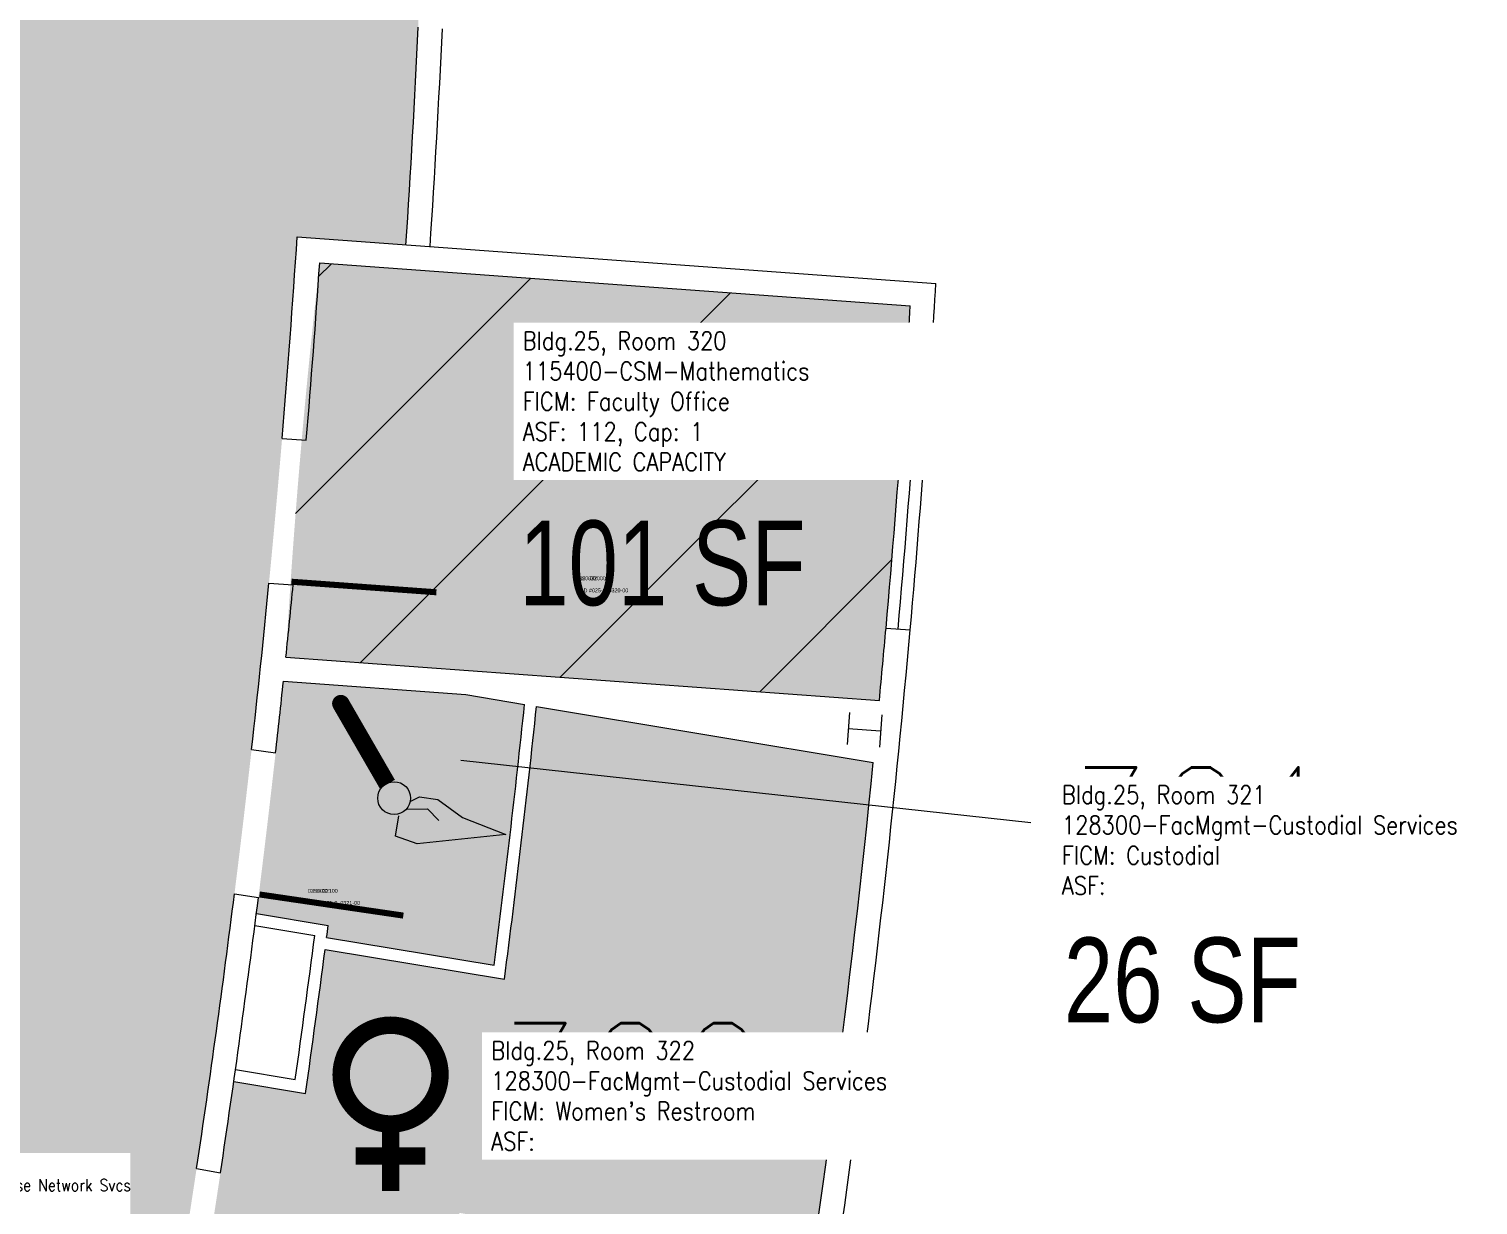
# Model space of a CAD drawing. Header units: inches. Extents: x -325 to 762, y 0 to 3497.
# Drawn here: x 403.5 to 762.3, y 1411.9 to 1703.2 of the extents above; entities that cross this region are included whole.
import ezdxf
from ezdxf.enums import TextEntityAlignment as Align

# ---------------------------------------------------------------- set-up
doc = ezdxf.new("R2010")
doc.units = ezdxf.units.IN
doc.header["$LTSCALE"] = 10
doc.header["$MEASUREMENT"] = 0
doc.layers.get('0').update_dxf_attribs({"linetype": 'CONTINUOUS'})
for name, color, linetype in [('A-COLS', 5, 'CONTINUOUS'), ('A-DOOR', 2, 'CONTINUOUS'), ('A-GLAZ', 1, 'CONTINUOUS'), ('A-GLAZ-SILL', 2, 'CONTINUOUS'), ('A-IDEN-CNUM', 7, 'CONTINUOUS'), ('A-IDEN-ICON', 4, 'CONTINUOUS'), ('A-IDEN-RNUM', 7, 'CONTINUOUS'), ('A-IDEN-SNUM', 4, 'CONTINUOUS'), ('A-IDEN-VNUM', 4, 'CONTINUOUS'), ('A-WALL', 5, 'CONTINUOUS'), ('AREA-TEXT', 3, 'CONTINUOUS'), ('Rooms-Capacity', 4, 'CONTINUOUS'), ('Rooms-Category-Color', 7, 'CONTINUOUS'), ('Rooms-College-Color', 7, 'CONTINUOUS'), ('Rooms-Department-Color', 7, 'CONTINUOUS'), ('Rooms-Division-Color', 7, 'CONTINUOUS'), ('Rooms-Information', 7, 'CONTINUOUS')]:
    doc.layers.add(name, color=color, linetype=linetype)
doc.styles.add('AREA', font='arial.ttf', dxfattribs={"width": 0.75, "height": 24})
doc.styles.add('ROOMSNUMBER', font='txt', dxfattribs={"height": 0.03})
doc.styles.add('ROOMVNUMBER', font='simplex.shx', dxfattribs={"width": 0.85})

# ---------------------------------------------------------------- blocks, each defined once
blk = doc.blocks.new('CPCUST')
at = {"color": 0, "linetype": 'ByBlock'}
for p, q in [((0.0296781998588358, -0.03407984564873644), (0.03758796190732028, -0.03023640276653876)), ((0.03758796190732028, -0.03023640276653876), (0.05333712680811686, -0.03237435190612691)), ((0.05333712680811686, -0.03237435190612691), (0.07452052004998677, -0.04788691310499892)), ((0.01710768682039543, -0.06389526559284252), (0.02000603612435725, -0.04661972163469329)), ((0.02622214892755892, -0.04084634061456337), (0.0445807061709047, -0.04056143188978271)), ((0.0445807061709047, -0.04056143188978271), (0.05433683077671958, -0.05052010497931518)), ((0.07452052004998677, -0.04788691310499892), (0.1117389269890054, -0.06251715192284006)), ((0.03576614561558245, -0.07045290280554815), (0.01710768682039543, -0.06389526559284252)), ((0.1117389269890054, -0.06251715192284006), (0.03576614561558245, -0.07045290280554815))]:
    blk.add_line(p, q, dxfattribs=at)
at = {"color": 0, "linetype": 'ByBlock', "const_width": 0.0075}
blk.add_lwpolyline([(-0.03324759526418575, 0.04812499999999999, 1), (-0.02675240473581653, 0.05187500000000002, 1)], format="xyb", close=True, dxfattribs=at)
at = {"color": 0, "linetype": 'ByBlock', "const_width": 0.015}
blk.add_lwpolyline([(-0.02999999999997272, 0.05), (0.009999999999990905, -0.01928203230275514)], dxfattribs=at)
at = {"color": 0, "linetype": 'ByBlock'}
blk.add_circle((0.01581866083250816, -0.03126680850405537), 0.01414213562373094, dxfattribs=at)
blk = doc.blocks.new('CPWOMEN')
at = {"color": 0, "linetype": 'ByBlock', "const_width": 0.015}
blk.add_lwpolyline([(-0.03750000000002274, 0, 1), (0.04750000000001364, 0, 1)], format="xyb", close=True, dxfattribs=at)
for points in [[(0.004999999999995453, -0.03999999999999915), (0.004999999999995453, -0.1000000000000014)], [(-0.02499999999997726, -0.07000000000000028), (0.03500000000002501, -0.07000000000000028)]]:
    blk.add_lwpolyline(points, dxfattribs=at)

msp = doc.modelspace()

# ---------------------------------------------------------------- hatches: boundary and pattern name
at = {"layer": 'Rooms-Capacity'}
h = msp.add_hatch(dxfattribs=at)
h.set_pattern_fill('ANSI31', color=256, scale=300, style=0)
h.set_pattern_definition([(45, (0, 0), (-26.51650429449553, 26.51650429449553), [])])
edge = h.paths.add_edge_path()
edge.add_arc((-2276.85239228015, 1812.192876500152), 2903.999966374628, 354.5603131607491, 356.4947573427546)
edge.add_line((621.7147947774515, 1634.642695377114), (475.4792866410003, 1645.292087006847))
edge.add_arc((2179.155928560345, 1449.996152553114), 1714.833695212376, 173.4606116627498, 176.7370269140739)
edge.add_line((467.1023073123083, 1547.602505866903), (614.0695268401191, 1536.899828542489))
at = {"layer": 'Rooms-Category-Color', "true_color": 0xadadad}
h = msp.add_hatch(color=253, dxfattribs=at)
edge = h.paths.add_edge_path()
edge.add_arc((-2305.089012571206, 1834.524642615237), 2685.000004883859, 2.680122461060307, 6.009516619147803, ccw=False)
edge.add_line((376.9740249776528, 1960.074986463877), (400.9176876248107, 1961.838290253188))
edge.add_arc((-2305.089007621355, 1834.524643226175), 2708.999999895975, -0.14923716504131335, 2.6936960249763047, ccw=False)
edge.add_line((403.9018028677688, 1827.468573365825), (361.9015771598802, 1827.438024315516))
edge.add_arc((-2690.659521096482, 1847.663844266196), 3052.628104172004, 356.47616770335486, 359.6203721645956, ccw=False)
edge.add_line((356.1970365421162, 1660.037994353565), (398.0843439215109, 1656.944151733535))
edge.add_arc((-5900.776047770278, 2177.898391182503), 6320.36672619742, 353.81799844341, 355.27204957289626, ccw=False)
edge.add_line((382.8367408813224, 1497.276707780081), (359.0595314988182, 1500.552247639279))
edge.add_arc((-1569.74639093911, 1734.833029545382), 1942.982184993512, 351.48423332969134, 353.07454191912336, ccw=False)
edge.add_line((351.8147101701484, 1447.11319028167), (288.4406572916791, 1455.770688339601))
edge.add_arc((-2305.089007749584, 1834.524643104202), 2621.040000018861, 349.5184109181256, 351.69137152447735, ccw=False)
edge.add_line((272.214784864454, 1357.706184698734), (335.5329564885483, 1348.375857141334))
edge.add_arc((-2305.089006778168, 1834.524648241203), 2684.999999995239, 349.42011848733335, 349.5684337207498, ccw=False)
edge.add_line((334.2656712793992, 1341.542008191812), (357.8805320152328, 1337.257883403915))
edge.add_arc((-2288.648014137146, 1828.422161913715), 2691.719839449023, 329.78649103858254, 349.486203159355, ccw=False)
edge.add_line((37.41831449803567, 473.8849240080444), (143.4365957939312, 412.2582192313848))
edge.add_arc((-2276.852403584197, 1812.192867436944), 2795.999974920815, 329.9542111320351, 331.0300489721218)
edge.add_arc((-2276.852404262776, 1812.192866802184), 2795.99997520704, 331.0300489902369, 332.5713902833464)
edge.add_line((204.8365791067481, 524.2349283662625), (160.1398151628969, 547.4318528720498))
edge.add_arc((-2305.090096059248, 1834.524948450896), 2781.001106053552, 332.4310014235534, 356.2309180593987)
edge.add_line((469.8959433921859, 1651.714574782643), (496.8252698892043, 1649.753485112916))
edge.add_arc((-2305.089007297025, 1834.524643598049), 2807.999999591874, 356.2271145859517, 357.3291228139134)
edge.add_line((499.8606327363536, 1703.675438080448), (502.2477746309028, 1773.498497123363))
edge.add_arc((-2305.089007808687, 1834.524642555099), 2808.000000082714, 358.754695199385, 359.8566391173927)
edge.add_line((502.9022023939774, 1827.498698554467), (475.9020962902591, 1827.490482599008))
edge.add_arc((-2305.089008352737, 1834.52464307847), 2781.000000632348, 359.8550779800285, 382.8913336785271)
edge.add_line((256.891257874169, 2916.290846553617), (303.2755612375506, 2935.736018582017))
edge.add_arc((-2275.305015167632, 1854.746569935257), 2795.999995904811, 22.74434717599586, 24.80482048592064)
edge.add_arc((-2275.3050125855, 1854.746571431475), 2795.999992933196, 24.80482048028733, 25.88065831385877)
edge.add_line((240.2706686520264, 3075.195239933672), (130.0563725979314, 3021.431537893134))
edge.add_arc((-2303.272265501725, 1835.045216972369), 2707.138851899517, 5.986642908536908, 25.991870559764493, ccw=False)
edge.add_line((389.1024915130124, 2117.39062822191), (365.1556280964301, 2115.627088730688))
at = {"layer": 'Rooms-Category-Color', "true_color": 0xfa9ba3}
h = msp.add_hatch(color=241, dxfattribs=at)
edge = h.paths.add_edge_path()
edge.add_arc((-2276.85239228015, 1812.192876500152), 2903.999966374628, 354.5603131607491, 356.4947573427546)
edge.add_line((621.7147947774515, 1634.642695377114), (475.4792866410003, 1645.292087006847))
edge.add_arc((2179.155928560345, 1449.996152553114), 1714.833695212376, 173.4606116627498, 176.7370269140739)
edge.add_line((467.1023073123083, 1547.602505866903), (614.0695268401191, 1536.899828542489))
at = {"layer": 'Rooms-Category-Color', "true_color": 0xadadad}
h = msp.add_hatch(color=253, dxfattribs=at)
edge = h.paths.add_edge_path()
edge.add_arc((-2305.089008392938, 1834.524642551464), 2847.000000592708, 352.6695746656985, 353.9793780713171)
edge.add_line((526.2075352483675, 1535.913046427536), (511.6722235569046, 1538.340876756701))
edge.add_line((511.6722235569046, 1538.340876756701), (466.4778691158876, 1541.632090906146))
edge.add_arc((-2305.089007242643, 1834.52464281889), 2786.999999478605, 352.7776509705383, 353.9675091706141, ccw=False)
edge.add_line((459.7982035988257, 1484.142410936299), (477.5659818538711, 1481.174662284086))
edge.add_arc((-2305.089008747394, 1834.524651421872), 2805.000002057363, 352.7018145493149, 352.7631392823433, ccw=False)
edge.add_line((477.1861910150633, 1478.196538120973), (518.6419732422814, 1471.272186636458))
h = msp.add_hatch(color=253, dxfattribs=at)
edge = h.paths.add_edge_path()
edge.add_arc((-2276.852425799538, 1812.192879200574), 2904.000000012649, 350.9194301164736, 354.2548139323303)
edge.add_line((612.5605860092924, 1521.489512754138), (529.171946570395, 1535.41790137859))
edge.add_arc((-2305.089007727194, 1834.524643408513), 2850.000000032217, 352.60695552582825, 353.97572946789467, ccw=False)
edge.add_line((521.21834509459, 1467.800295199732), (476.8032285646782, 1475.218943688552))
edge.add_arc((-2305.089007191581, 1834.524643150068), 2804.999999469962, 351.90479534698085, 352.6404924828089, ccw=False)
edge.add_line((471.9604208954856, 1439.529110279399), (454.2011372075663, 1442.4954400626))
edge.add_arc((-2305.089008124247, 1834.524643155865), 2787.000000395264, 350.57910942924394, 351.9137574665989, ccw=False)
edge.add_line((444.3214576208279, 1378.332695556338), (503.5016378985033, 1368.447841275948))
edge.add_arc((-2305.089006623477, 1834.524643993923), 2846.999999039024, 350.5778096243134, 351.0747362373171)
edge.add_arc((-2305.089062776927, 1834.524614724209), 2847.000049971464, 351.0747369945649, 351.0905467468923)
edge.add_arc((-2305.089006986748, 1834.524643036641), 2846.999999239274, 351.0905460100924, 351.4230959382614)
edge.add_line((510.0717910678372, 1409.932277625891), (513.0311677159057, 1409.437973505351))
edge.add_arc((-2305.08900718842, 1834.524642049302), 2849.999999294137, 350.57774611245543, 351.4221425516141, ccw=False)
edge.add_line((506.4606468939469, 1367.953598577994), (590.7528586798594, 1353.87428640807))
at = {"layer": 'Rooms-College-Color', "true_color": 0xadadad}
h = msp.add_hatch(color=253, dxfattribs=at)
edge = h.paths.add_edge_path()
edge.add_arc((-2305.089012571206, 1834.524642615237), 2685.000004883859, 2.680122461060307, 6.009516619147803, ccw=False)
edge.add_line((376.9740249776528, 1960.074986463877), (400.9176876248107, 1961.838290253188))
edge.add_arc((-2305.089007621355, 1834.524643226175), 2708.999999895975, -0.14923716504131335, 2.6936960249763047, ccw=False)
edge.add_line((403.9018028677688, 1827.468573365825), (361.9015771598802, 1827.438024315516))
edge.add_arc((-2690.659521096482, 1847.663844266196), 3052.628104172004, 356.47616770335486, 359.6203721645956, ccw=False)
edge.add_line((356.1970365421162, 1660.037994353565), (398.0843439215109, 1656.944151733535))
edge.add_arc((-5900.776047770278, 2177.898391182503), 6320.36672619742, 353.81799844341, 355.27204957289626, ccw=False)
edge.add_line((382.8367408813224, 1497.276707780081), (359.0595314988182, 1500.552247639279))
edge.add_arc((-1569.74639093911, 1734.833029545382), 1942.982184993512, 351.48423332969134, 353.07454191912336, ccw=False)
edge.add_line((351.8147101701484, 1447.11319028167), (288.4406572916791, 1455.770688339601))
edge.add_arc((-2305.089007749584, 1834.524643104202), 2621.040000018861, 349.5184109181256, 351.69137152447735, ccw=False)
edge.add_line((272.214784864454, 1357.706184698734), (335.5329564885483, 1348.375857141334))
edge.add_arc((-2305.089006778168, 1834.524648241203), 2684.999999995239, 349.42011848733335, 349.5684337207498, ccw=False)
edge.add_line((334.2656712793992, 1341.542008191812), (357.8805320152328, 1337.257883403915))
edge.add_arc((-2288.648014137146, 1828.422161913715), 2691.719839449023, 329.78649103858254, 349.486203159355, ccw=False)
edge.add_line((37.41831449803567, 473.8849240080444), (143.4365957939312, 412.2582192313848))
edge.add_arc((-2276.852403584197, 1812.192867436944), 2795.999974920815, 329.9542111320351, 331.0300489721218)
edge.add_arc((-2276.852404262776, 1812.192866802184), 2795.99997520704, 331.0300489902369, 332.5713902833464)
edge.add_line((204.8365791067481, 524.2349283662625), (160.1398151628969, 547.4318528720498))
edge.add_arc((-2305.090096059248, 1834.524948450896), 2781.001106053552, 332.4310014235534, 356.2309180593987)
edge.add_line((469.8959433921859, 1651.714574782643), (496.8252698892043, 1649.753485112916))
edge.add_arc((-2305.089007297025, 1834.524643598049), 2807.999999591874, 356.2271145859517, 357.3291228139134)
edge.add_line((499.8606327363536, 1703.675438080448), (502.2477746309028, 1773.498497123363))
edge.add_arc((-2305.089007808687, 1834.524642555099), 2808.000000082714, 358.754695199385, 359.8566391173927)
edge.add_line((502.9022023939774, 1827.498698554467), (475.9020962902591, 1827.490482599008))
edge.add_arc((-2305.089008352737, 1834.52464307847), 2781.000000632348, 359.8550779800285, 382.8913336785271)
edge.add_line((256.891257874169, 2916.290846553617), (303.2755612375506, 2935.736018582017))
edge.add_arc((-2275.305015167632, 1854.746569935257), 2795.999995904811, 22.74434717599586, 24.80482048592064)
edge.add_arc((-2275.3050125855, 1854.746571431475), 2795.999992933196, 24.80482048028733, 25.88065831385877)
edge.add_line((240.2706686520264, 3075.195239933672), (130.0563725979314, 3021.431537893134))
edge.add_arc((-2303.272265501725, 1835.045216972369), 2707.138851899517, 5.986642908536908, 25.991870559764493, ccw=False)
edge.add_line((389.1024915130124, 2117.39062822191), (365.1556280964301, 2115.627088730688))
at = {"layer": 'Rooms-College-Color', "true_color": 0xffe090}
h = msp.add_hatch(color=41, dxfattribs=at)
edge = h.paths.add_edge_path()
edge.add_arc((-2276.85239228015, 1812.192876500152), 2903.999966374628, 354.5603131607491, 356.4947573427546)
edge.add_line((621.7147947774515, 1634.642695377114), (475.4792866410003, 1645.292087006847))
edge.add_arc((2179.155928560345, 1449.996152553114), 1714.833695212376, 173.4606116627498, 176.7370269140739)
edge.add_line((467.1023073123083, 1547.602505866903), (614.0695268401191, 1536.899828542489))
at = {"layer": 'Rooms-College-Color', "true_color": 0xadadad}
h = msp.add_hatch(color=253, dxfattribs=at)
edge = h.paths.add_edge_path()
edge.add_arc((-2305.089008392938, 1834.524642551464), 2847.000000592708, 352.6695746656985, 353.9793780713171)
edge.add_line((526.2075352483675, 1535.913046427536), (511.6722235569046, 1538.340876756701))
edge.add_line((511.6722235569046, 1538.340876756701), (466.4778691158876, 1541.632090906146))
edge.add_arc((-2305.089007242643, 1834.52464281889), 2786.999999478605, 352.7776509705383, 353.9675091706141, ccw=False)
edge.add_line((459.7982035988257, 1484.142410936299), (477.5659818538711, 1481.174662284086))
edge.add_arc((-2305.089008747394, 1834.524651421872), 2805.000002057363, 352.7018145493149, 352.7631392823433, ccw=False)
edge.add_line((477.1861910150633, 1478.196538120973), (518.6419732422814, 1471.272186636458))
h = msp.add_hatch(color=253, dxfattribs=at)
edge = h.paths.add_edge_path()
edge.add_arc((-2276.852425799538, 1812.192879200574), 2904.000000012649, 350.9194301164736, 354.2548139323303)
edge.add_line((612.5605860092924, 1521.489512754138), (529.171946570395, 1535.41790137859))
edge.add_arc((-2305.089007727194, 1834.524643408513), 2850.000000032217, 352.60695552582825, 353.97572946789467, ccw=False)
edge.add_line((521.21834509459, 1467.800295199732), (476.8032285646782, 1475.218943688552))
edge.add_arc((-2305.089007191581, 1834.524643150068), 2804.999999469962, 351.90479534698085, 352.6404924828089, ccw=False)
edge.add_line((471.9604208954856, 1439.529110279399), (454.2011372075663, 1442.4954400626))
edge.add_arc((-2305.089008124247, 1834.524643155865), 2787.000000395264, 350.57910942924394, 351.9137574665989, ccw=False)
edge.add_line((444.3214576208279, 1378.332695556338), (503.5016378985033, 1368.447841275948))
edge.add_arc((-2305.089006623477, 1834.524643993923), 2846.999999039024, 350.5778096243134, 351.0747362373171)
edge.add_arc((-2305.089062776927, 1834.524614724209), 2847.000049971464, 351.0747369945649, 351.0905467468923)
edge.add_arc((-2305.089006986748, 1834.524643036641), 2846.999999239274, 351.0905460100924, 351.4230959382614)
edge.add_line((510.0717910678372, 1409.932277625891), (513.0311677159057, 1409.437973505351))
edge.add_arc((-2305.08900718842, 1834.524642049302), 2849.999999294137, 350.57774611245543, 351.4221425516141, ccw=False)
edge.add_line((506.4606468939469, 1367.953598577994), (590.7528586798594, 1353.87428640807))
at = {"layer": 'Rooms-Department-Color', "true_color": 0xacacac}
h = msp.add_hatch(color=253, dxfattribs=at)
edge = h.paths.add_edge_path()
edge.add_arc((-2305.089012571206, 1834.524642615237), 2685.000004883859, 2.680122461060307, 6.009516619147803, ccw=False)
edge.add_line((376.9740249776528, 1960.074986463877), (400.9176876248107, 1961.838290253188))
edge.add_arc((-2305.089007621355, 1834.524643226175), 2708.999999895975, -0.14923716504131335, 2.6936960249763047, ccw=False)
edge.add_line((403.9018028677688, 1827.468573365825), (361.9015771598802, 1827.438024315516))
edge.add_arc((-2690.659521096482, 1847.663844266196), 3052.628104172004, 356.47616770335486, 359.6203721645956, ccw=False)
edge.add_line((356.1970365421162, 1660.037994353565), (398.0843439215109, 1656.944151733535))
edge.add_arc((-5900.776047770278, 2177.898391182503), 6320.36672619742, 353.81799844341, 355.27204957289626, ccw=False)
edge.add_line((382.8367408813224, 1497.276707780081), (359.0595314988182, 1500.552247639279))
edge.add_arc((-1569.74639093911, 1734.833029545382), 1942.982184993512, 351.48423332969134, 353.07454191912336, ccw=False)
edge.add_line((351.8147101701484, 1447.11319028167), (288.4406572916791, 1455.770688339601))
edge.add_arc((-2305.089007749584, 1834.524643104202), 2621.040000018861, 349.5184109181256, 351.69137152447735, ccw=False)
edge.add_line((272.214784864454, 1357.706184698734), (335.5329564885483, 1348.375857141334))
edge.add_arc((-2305.089006778168, 1834.524648241203), 2684.999999995239, 349.42011848733335, 349.5684337207498, ccw=False)
edge.add_line((334.2656712793992, 1341.542008191812), (357.8805320152328, 1337.257883403915))
edge.add_arc((-2288.648014137146, 1828.422161913715), 2691.719839449023, 329.78649103858254, 349.486203159355, ccw=False)
edge.add_line((37.41831449803567, 473.8849240080444), (143.4365957939312, 412.2582192313848))
edge.add_arc((-2276.852403584197, 1812.192867436944), 2795.999974920815, 329.9542111320351, 331.0300489721218)
edge.add_arc((-2276.852404262776, 1812.192866802184), 2795.99997520704, 331.0300489902369, 332.5713902833464)
edge.add_line((204.8365791067481, 524.2349283662625), (160.1398151628969, 547.4318528720498))
edge.add_arc((-2305.090096059248, 1834.524948450896), 2781.001106053552, 332.4310014235534, 356.2309180593987)
edge.add_line((469.8959433921859, 1651.714574782643), (496.8252698892043, 1649.753485112916))
edge.add_arc((-2305.089007297025, 1834.524643598049), 2807.999999591874, 356.2271145859517, 357.3291228139134)
edge.add_line((499.8606327363536, 1703.675438080448), (502.2477746309028, 1773.498497123363))
edge.add_arc((-2305.089007808687, 1834.524642555099), 2808.000000082714, 358.754695199385, 359.8566391173927)
edge.add_line((502.9022023939774, 1827.498698554467), (475.9020962902591, 1827.490482599008))
edge.add_arc((-2305.089008352737, 1834.52464307847), 2781.000000632348, 359.8550779800285, 382.8913336785271)
edge.add_line((256.891257874169, 2916.290846553617), (303.2755612375506, 2935.736018582017))
edge.add_arc((-2275.305015167632, 1854.746569935257), 2795.999995904811, 22.74434717599586, 24.80482048592064)
edge.add_arc((-2275.3050125855, 1854.746571431475), 2795.999992933196, 24.80482048028733, 25.88065831385877)
edge.add_line((240.2706686520264, 3075.195239933672), (130.0563725979314, 3021.431537893134))
edge.add_arc((-2303.272265501725, 1835.045216972369), 2707.138851899517, 5.986642908536908, 25.991870559764493, ccw=False)
edge.add_line((389.1024915130124, 2117.39062822191), (365.1556280964301, 2115.627088730688))
at = {"layer": 'Rooms-Department-Color', "true_color": 0xffe090}
h = msp.add_hatch(color=41, dxfattribs=at)
edge = h.paths.add_edge_path()
edge.add_arc((-2276.85239228015, 1812.192876500152), 2903.999966374628, 354.5603131607491, 356.4947573427546)
edge.add_line((621.7147947774515, 1634.642695377114), (475.4792866410003, 1645.292087006847))
edge.add_arc((2179.155928560345, 1449.996152553114), 1714.833695212376, 173.4606116627498, 176.7370269140739)
edge.add_line((467.1023073123083, 1547.602505866903), (614.0695268401191, 1536.899828542489))
at = {"layer": 'Rooms-Department-Color', "true_color": 0xacacac}
h = msp.add_hatch(color=253, dxfattribs=at)
edge = h.paths.add_edge_path()
edge.add_arc((-2305.089008392938, 1834.524642551464), 2847.000000592708, 352.6695746656985, 353.9793780713171)
edge.add_line((526.2075352483675, 1535.913046427536), (511.6722235569046, 1538.340876756701))
edge.add_line((511.6722235569046, 1538.340876756701), (466.4778691158876, 1541.632090906146))
edge.add_arc((-2305.089007242643, 1834.52464281889), 2786.999999478605, 352.7776509705383, 353.9675091706141, ccw=False)
edge.add_line((459.7982035988257, 1484.142410936299), (477.5659818538711, 1481.174662284086))
edge.add_arc((-2305.089008747394, 1834.524651421872), 2805.000002057363, 352.7018145493149, 352.7631392823433, ccw=False)
edge.add_line((477.1861910150633, 1478.196538120973), (518.6419732422814, 1471.272186636458))
h = msp.add_hatch(color=253, dxfattribs=at)
edge = h.paths.add_edge_path()
edge.add_arc((-2276.852425799538, 1812.192879200574), 2904.000000012649, 350.9194301164736, 354.2548139323303)
edge.add_line((612.5605860092924, 1521.489512754138), (529.171946570395, 1535.41790137859))
edge.add_arc((-2305.089007727194, 1834.524643408513), 2850.000000032217, 352.60695552582825, 353.97572946789467, ccw=False)
edge.add_line((521.21834509459, 1467.800295199732), (476.8032285646782, 1475.218943688552))
edge.add_arc((-2305.089007191581, 1834.524643150068), 2804.999999469962, 351.90479534698085, 352.6404924828089, ccw=False)
edge.add_line((471.9604208954856, 1439.529110279399), (454.2011372075663, 1442.4954400626))
edge.add_arc((-2305.089008124247, 1834.524643155865), 2787.000000395264, 350.57910942924394, 351.9137574665989, ccw=False)
edge.add_line((444.3214576208279, 1378.332695556338), (503.5016378985033, 1368.447841275948))
edge.add_arc((-2305.089006623477, 1834.524643993923), 2846.999999039024, 350.5778096243134, 351.0747362373171)
edge.add_arc((-2305.089062776927, 1834.524614724209), 2847.000049971464, 351.0747369945649, 351.0905467468923)
edge.add_arc((-2305.089006986748, 1834.524643036641), 2846.999999239274, 351.0905460100924, 351.4230959382614)
edge.add_line((510.0717910678372, 1409.932277625891), (513.0311677159057, 1409.437973505351))
edge.add_arc((-2305.08900718842, 1834.524642049302), 2849.999999294137, 350.57774611245543, 351.4221425516141, ccw=False)
edge.add_line((506.4606468939469, 1367.953598577994), (590.7528586798594, 1353.87428640807))
at = {"layer": 'Rooms-Division-Color', "true_color": 0xadadad}
h = msp.add_hatch(color=253, dxfattribs=at)
edge = h.paths.add_edge_path()
edge.add_arc((-2305.089012571206, 1834.524642615237), 2685.000004883859, 2.680122461060307, 6.009516619147803, ccw=False)
edge.add_line((376.9740249776528, 1960.074986463877), (400.9176876248107, 1961.838290253188))
edge.add_arc((-2305.089007621355, 1834.524643226175), 2708.999999895975, -0.14923716504131335, 2.6936960249763047, ccw=False)
edge.add_line((403.9018028677688, 1827.468573365825), (361.9015771598802, 1827.438024315516))
edge.add_arc((-2690.659521096482, 1847.663844266196), 3052.628104172004, 356.47616770335486, 359.6203721645956, ccw=False)
edge.add_line((356.1970365421162, 1660.037994353565), (398.0843439215109, 1656.944151733535))
edge.add_arc((-5900.776047770278, 2177.898391182503), 6320.36672619742, 353.81799844341, 355.27204957289626, ccw=False)
edge.add_line((382.8367408813224, 1497.276707780081), (359.0595314988182, 1500.552247639279))
edge.add_arc((-1569.74639093911, 1734.833029545382), 1942.982184993512, 351.48423332969134, 353.07454191912336, ccw=False)
edge.add_line((351.8147101701484, 1447.11319028167), (288.4406572916791, 1455.770688339601))
edge.add_arc((-2305.089007749584, 1834.524643104202), 2621.040000018861, 349.5184109181256, 351.69137152447735, ccw=False)
edge.add_line((272.214784864454, 1357.706184698734), (335.5329564885483, 1348.375857141334))
edge.add_arc((-2305.089006778168, 1834.524648241203), 2684.999999995239, 349.42011848733335, 349.5684337207498, ccw=False)
edge.add_line((334.2656712793992, 1341.542008191812), (357.8805320152328, 1337.257883403915))
edge.add_arc((-2288.648014137146, 1828.422161913715), 2691.719839449023, 329.78649103858254, 349.486203159355, ccw=False)
edge.add_line((37.41831449803567, 473.8849240080444), (143.4365957939312, 412.2582192313848))
edge.add_arc((-2276.852403584197, 1812.192867436944), 2795.999974920815, 329.9542111320351, 331.0300489721218)
edge.add_arc((-2276.852404262776, 1812.192866802184), 2795.99997520704, 331.0300489902369, 332.5713902833464)
edge.add_line((204.8365791067481, 524.2349283662625), (160.1398151628969, 547.4318528720498))
edge.add_arc((-2305.090096059248, 1834.524948450896), 2781.001106053552, 332.4310014235534, 356.2309180593987)
edge.add_line((469.8959433921859, 1651.714574782643), (496.8252698892043, 1649.753485112916))
edge.add_arc((-2305.089007297025, 1834.524643598049), 2807.999999591874, 356.2271145859517, 357.3291228139134)
edge.add_line((499.8606327363536, 1703.675438080448), (502.2477746309028, 1773.498497123363))
edge.add_arc((-2305.089007808687, 1834.524642555099), 2808.000000082714, 358.754695199385, 359.8566391173927)
edge.add_line((502.9022023939774, 1827.498698554467), (475.9020962902591, 1827.490482599008))
edge.add_arc((-2305.089008352737, 1834.52464307847), 2781.000000632348, 359.8550779800285, 382.8913336785271)
edge.add_line((256.891257874169, 2916.290846553617), (303.2755612375506, 2935.736018582017))
edge.add_arc((-2275.305015167632, 1854.746569935257), 2795.999995904811, 22.74434717599586, 24.80482048592064)
edge.add_arc((-2275.3050125855, 1854.746571431475), 2795.999992933196, 24.80482048028733, 25.88065831385877)
edge.add_line((240.2706686520264, 3075.195239933672), (130.0563725979314, 3021.431537893134))
edge.add_arc((-2303.272265501725, 1835.045216972369), 2707.138851899517, 5.986642908536908, 25.991870559764493, ccw=False)
edge.add_line((389.1024915130124, 2117.39062822191), (365.1556280964301, 2115.627088730688))
at = {"layer": 'Rooms-Division-Color', "true_color": 0xffe090}
h = msp.add_hatch(color=41, dxfattribs=at)
edge = h.paths.add_edge_path()
edge.add_arc((-2276.85239228015, 1812.192876500152), 2903.999966374628, 354.5603131607491, 356.4947573427546)
edge.add_line((621.7147947774515, 1634.642695377114), (475.4792866410003, 1645.292087006847))
edge.add_arc((2179.155928560345, 1449.996152553114), 1714.833695212376, 173.4606116627498, 176.7370269140739)
edge.add_line((467.1023073123083, 1547.602505866903), (614.0695268401191, 1536.899828542489))
at = {"layer": 'Rooms-Division-Color', "true_color": 0xadadad}
h = msp.add_hatch(color=253, dxfattribs=at)
edge = h.paths.add_edge_path()
edge.add_arc((-2305.089008392938, 1834.524642551464), 2847.000000592708, 352.6695746656985, 353.9793780713171)
edge.add_line((526.2075352483675, 1535.913046427536), (511.6722235569046, 1538.340876756701))
edge.add_line((511.6722235569046, 1538.340876756701), (466.4778691158876, 1541.632090906146))
edge.add_arc((-2305.089007242643, 1834.52464281889), 2786.999999478605, 352.7776509705383, 353.9675091706141, ccw=False)
edge.add_line((459.7982035988257, 1484.142410936299), (477.5659818538711, 1481.174662284086))
edge.add_arc((-2305.089008747394, 1834.524651421872), 2805.000002057363, 352.7018145493149, 352.7631392823433, ccw=False)
edge.add_line((477.1861910150633, 1478.196538120973), (518.6419732422814, 1471.272186636458))
h = msp.add_hatch(color=253, dxfattribs=at)
edge = h.paths.add_edge_path()
edge.add_arc((-2276.852425799538, 1812.192879200574), 2904.000000012649, 350.9194301164736, 354.2548139323303)
edge.add_line((612.5605860092924, 1521.489512754138), (529.171946570395, 1535.41790137859))
edge.add_arc((-2305.089007727194, 1834.524643408513), 2850.000000032217, 352.60695552582825, 353.97572946789467, ccw=False)
edge.add_line((521.21834509459, 1467.800295199732), (476.8032285646782, 1475.218943688552))
edge.add_arc((-2305.089007191581, 1834.524643150068), 2804.999999469962, 351.90479534698085, 352.6404924828089, ccw=False)
edge.add_line((471.9604208954856, 1439.529110279399), (454.2011372075663, 1442.4954400626))
edge.add_arc((-2305.089008124247, 1834.524643155865), 2787.000000395264, 350.57910942924394, 351.9137574665989, ccw=False)
edge.add_line((444.3214576208279, 1378.332695556338), (503.5016378985033, 1368.447841275948))
edge.add_arc((-2305.089006623477, 1834.524643993923), 2846.999999039024, 350.5778096243134, 351.0747362373171)
edge.add_arc((-2305.089062776927, 1834.524614724209), 2847.000049971464, 351.0747369945649, 351.0905467468923)
edge.add_arc((-2305.089006986748, 1834.524643036641), 2846.999999239274, 351.0905460100924, 351.4230959382614)
edge.add_line((510.0717910678372, 1409.932277625891), (513.0311677159057, 1409.437973505351))
edge.add_arc((-2305.08900718842, 1834.524642049302), 2849.999999294137, 350.57774611245543, 351.4221425516141, ccw=False)
edge.add_line((506.4606468939469, 1367.953598577994), (590.7528586798594, 1353.87428640807))

# ---------------------------------------------------------------- linework, layer by layer
at = {"layer": 'A-COLS'}
for p, q in [((606.6596015208647, 1533.914978343527), (606.0583736301646, 1525.945625204126)), ((614.6768186130807, 1533.310139417182), (614.0755907000289, 1525.340786342043)), ((606.3260208071456, 1529.932788857724), (614.3762046509669, 1529.325462892185))]:
    msp.add_line(p, q, dxfattribs=at)
at = {"layer": 'A-DOOR'}
for points in [[(468.4641428814516, 1566.302984571549, 1.5, 1.5, 0), (504.369062002866, 1563.688260256778, 0, 0, 0), (504.3145885729477, 1562.940241124014, 0, 0, 0.414213562373095), (471.0243937746868, 1601.459884549025, 0, 0, 0.414213562373095)], [(460.5656232946799, 1488.825832726899, 1.5, 1.5, 0), (496.1827760228202, 1483.589571501593, 0, 0, 0), (496.0736872405992, 1482.847547497134, 0, 0, 0.414213562373095), (465.6927957349703, 1523.700961442198, 0, 0, 0.414213562373095)], [(445.4456916713402, 1384.986397485713, 1.5, 1.5, 0), (480.8492593580172, 1378.460495654958, 0, 0, 0), (480.713303055732, 1377.722921315114, 0, 0, 0.414213562373095), (451.835637219368, 1419.652390854898, 0, 0, 0.414213562373095)]]:
    msp.add_lwpolyline(points, format="xyseb", dxfattribs=at)
at = {"layer": 'A-GLAZ'}
for centre, radius, start, end in [((-2305.089007716508, 1834.524643172975), 2811, 356.2262782340772, 356.2266959707934), ((-2276.852425809832, 1812.192879106383), 2907, 354.9155179723468, 355.9809749658034)]:
    msp.add_arc(centre, radius, start, end, dxfattribs=at)
at = {"layer": 'A-GLAZ-SILL'}
for radius in [2904, 2910]:
    msp.add_arc((-2276.852425809832, 1812.192879106383), radius, 354.9155179723468, 355.9809749658034, dxfattribs=at)
at = {"layer": 'A-IDEN-VNUM'}
msp.add_lwpolyline([(651.6226297467947, 1506.580975853372), (510.398070323281, 1521.97328526387)], dxfattribs=at)
at = {"layer": 'A-WALL'}
for p, q in [((469.8959433921859, 1651.714574782643), (628.0601791442618, 1640.196490657049)), ((475.4792866410003, 1645.292087006847), (621.7147947774515, 1634.642695377114)), ((620.0061522537158, 1608.658167629036), (625.9903248512433, 1608.222378829028)), ((466.1574450955973, 1601.814313143025), (472.1419649274335, 1601.378499054815)), ((462.9123484679744, 1565.955299961845), (468.8982258552001, 1565.519387034233)), ((615.7206390538499, 1554.827254976611), (621.7055610829279, 1554.391411596443)), ((467.1023073011324, 1547.602505872491), (614.0695268401191, 1536.899828542489)), ((466.4778691158876, 1541.632090906146), (511.6722234786735, 1538.340876767877)), ((511.6722234786735, 1538.340876767877), (526.2075352483675, 1535.913046427536)), ((529.171946570395, 1535.41790137859), (612.5605860092924, 1521.489512754138)), ((458.6035315544591, 1524.743190684821), (464.5432191119776, 1523.869966616388)), ((454.3602022380815, 1488.980061935726), (460.2977504209862, 1488.107152370269)), ((459.7982035876498, 1484.142410939093), (477.5659818538711, 1481.174662284086)), ((459.4191530832336, 1481.164163103792), (474.2250296251163, 1478.69114032993)), ((476.8032285646782, 1475.218943688552), (521.2183451057658, 1467.800295196938)), ((477.1861910150633, 1478.196538120973), (518.6419732422814, 1471.272186636458)), ((454.6216590442941, 1445.466760950628), (469.421461690335, 1442.99475271115)), ((454.2011372075663, 1442.4954400626), (471.9604208954856, 1439.529110279399)), ((444.9816650414155, 1420.915776213164), (450.8854675033376, 1419.82753462484))]:
    msp.add_line(p, q, dxfattribs=at)
for centre, radius, start, end in [((-2305.089007716508, 1834.524643172975), 2808, 356.2262782340772, 357.329122821561), ((-2305.089007716508, 1834.524643172975), 2814, 356.2262782340772, 357.3259360620191), ((-2305.089007716508, 1834.524643172975), 2781, 355.1999535247638, 356.2309228651627), ((-2305.089007716508, 1834.524643172975), 2787, 355.2013204632495, 356.1067187232757), ((-2276.852425809832, 1812.192879106383), 2910, 355.9806737154741, 356.6115415928106), ((-2276.852425809832, 1812.192879106383), 2904, 355.9809749658034, 356.4947573329359), ((-2305.089007716508, 1834.524643172975), 2781, 353.6044292884066, 354.4581411056022), ((-2305.089007716508, 1834.524643172975), 2787, 354.0909198320425, 354.4611055710467), ((-2276.852425809832, 1812.192879106383), 2910, 350.1609602767918, 354.917413703163), ((-2276.852425809832, 1812.192879106383), 2904, 354.5603131698027, 354.9155179723468), ((-2305.089007716508, 1834.524643172975), 2787, 353.6001910980719, 353.9675091660901), ((-2305.089007716508, 1834.524643172975), 2847, 352.6695746531856, 353.9793780527287), ((-2305.089007716508, 1834.524643172975), 2850, 352.6069555284485, 353.9757294758069), ((-2276.852425809832, 1812.192879106383), 2904, 350.9194301219662, 354.2548139306694), ((-2305.089007716508, 1834.524643172975), 2781, 351.446857613179, 352.8624430071708), ((-2305.089007716508, 1834.524643172975), 2787, 351.4427853235403, 352.8598034633839), ((-2305.089007716508, 1834.524643172975), 2802, 351.9676443920583, 352.7041545853711), ((-2305.089007716508, 1834.524643172975), 2805, 352.7018147147633, 352.7631394457952), ((-2305.089007716508, 1834.524643172975), 2805, 351.9047953516679, 352.6404924789778)]:
    msp.add_arc(centre, radius, start, end, dxfattribs=at)

# ---------------------------------------------------------------- block references
at = {"layer": 'A-IDEN-ICON', "xscale": 288, "yscale": 288, "zscale": 288}
for name, p in [('CPCUST', (489.3445802426459, 1521.697995630557)), ('CPWOMEN', (491.5858563028769, 1444.194090266245))]:
    msp.add_blockref(name, p, dxfattribs=at)

# ---------------------------------------------------------------- texts
at = {"layer": 'A-IDEN-CNUM', "style": 'ROOMSNUMBER'}
for s, p in [('CAD #025-0_0320-00', (538.980042748271, 1563.671897552441)), ('CAD #025-0_0321-00', (472.5660827570841, 1486.242324594873)), ('CAD #025-0_0322-00', (527.3558622078285, 1435.934816767926))]:
    msp.add_text(s, height=0.9599999999999999, dxfattribs=at).set_placement(p)
at = {"layer": 'A-IDEN-RNUM', "style": 'ROOMSNUMBER'}
for s, p in [('0320-00', (538.980042748271, 1566.671897552441)), ('0321-00', (472.5660827570841, 1489.242324594873)), ('0322-00', (527.3558622078285, 1438.934816767927))]:
    msp.add_text(s, height=0.9599999999999999, dxfattribs=at).set_placement(p)
at = {"layer": 'A-IDEN-SNUM', "style": 'ROOMSNUMBER'}
for s, p in [('0250032000', (538.980042748271, 1566.671897552441)), ('0250032100', (472.5660827570841, 1489.242324594873)), ('0250032200', (527.3558622078285, 1438.934816767927))]:
    msp.add_text(s, height=0.9599999999999999, dxfattribs=at).set_placement(p)
at = {"layer": 'A-IDEN-VNUM', "style": 'ROOMVNUMBER', "width": 0.85}
for s, p in [('320', (525.7452495685391, 1593.7380983592)), ('321', (659.2791934768281, 1488.781709928065)), ('322', (517.95270178845, 1425.411198182496))]:
    msp.add_text(s, height=31.5, rotation=359.9999999998846, dxfattribs=at).set_placement(p)
at = {"layer": 'AREA-TEXT', "style": 'AREA', "width": 0.75}
for s, p in [('101 SF', (560.3196321866722, 1570.955923554487)), ('26 SF', (689.1077578320414, 1467.646414895541))]:
    msp.add_text(s, height=21, dxfattribs=at).set_placement(p, align=Align.MIDDLE_CENTER)

# ---------------------------------------------------------------- next in the draw order: texts
at = {"layer": 'Rooms-Information', "attachment_point": 7, "style": 'ROOMVNUMBER', "bg_fill": 3, "box_fill_scale": 1.5, "bg_fill_color": 256, "bg_fill_true_color": 13158600, "bg_fill_transparency": 0}
for s, insert, char_height, width in [('Bldg.25, Room 320^M^J115400-CSM-Mathematics^M^JFICM: Faculty Office^M^JASF: 112, Cap: 1^M^JACADEMIC CAPACITY', (525.7452495685391, 1593.7380983592), 4.5, 100.8), ('Bldg.25, Room 321^M^J128300-FacMgmt-Custodial Services^M^JFICM: Custodial^M^JASF: ', (659.2791934768281, 1488.781709928065), 4.5, 100.8), ("Bldg.25, Room 322^M^J128300-FacMgmt-Custodial Services^M^JFICM: Women's Restroom^M^JASF: ", (517.95270178845, 1425.411198182496), 4.5, 100.8), ('Bldg.25, Room 340^M^J132900-ITS - Enterprise Network Svcs^M^JFICM: Telecom Closet^M^JASF: ', (359.856513439732, 1405.302777176722), 3, 67.2)]:
    msp.add_mtext(s, dxfattribs=dict(at, insert=insert, char_height=char_height, width=width))

doc.saveas('drawing.dxf')
